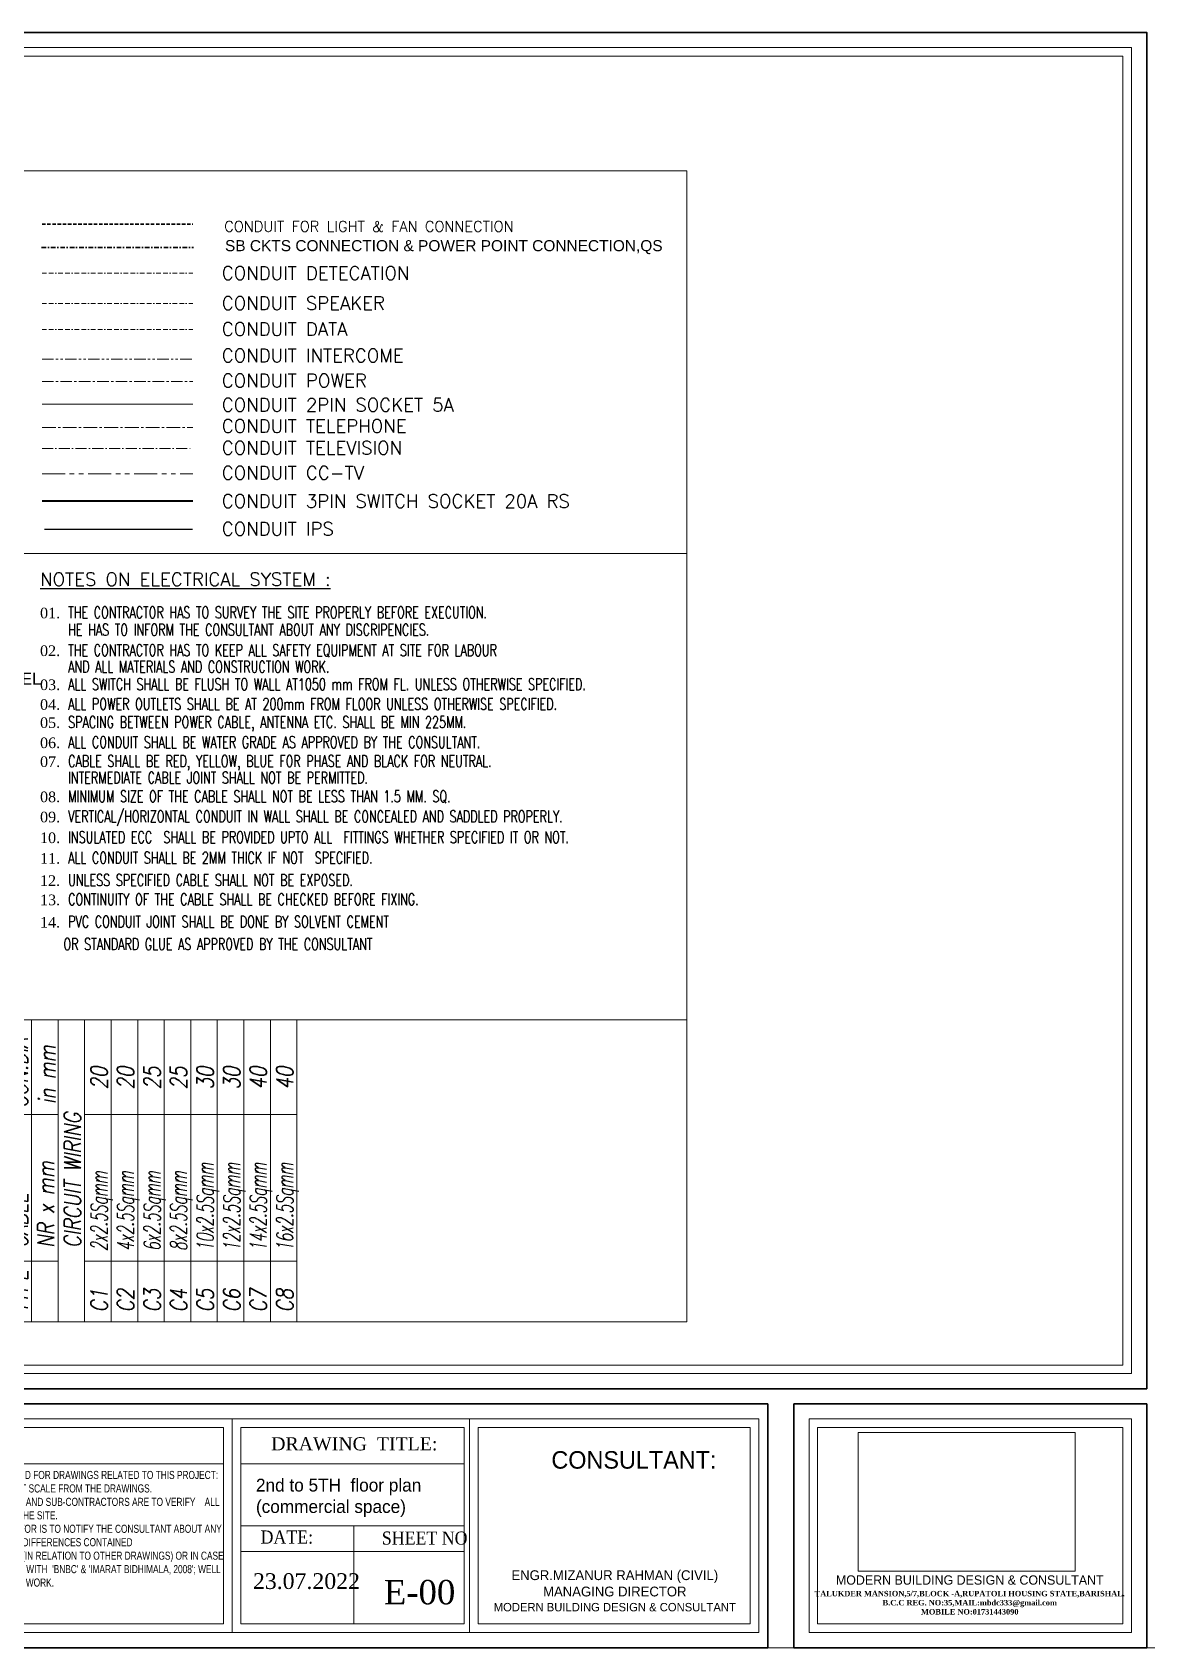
# Model space of a CAD drawing. Header units: inches. Extents: x 109699 to 44449955, y -10987 to 15824140.
# Drawn here: x 189802 to 190407, y -4569 to -3692 of the extents above; entities that cross this region are included whole.
import ezdxf

# ---------------------------------------------------------------- set-up
doc = ezdxf.new("R2010")
doc.units = ezdxf.units.IN
doc.header["$LTSCALE"] = 5
doc.header["$MEASUREMENT"] = 0
for name, pattern in [('ACAD_ISO10W100', [18, 12, -3, 0, -3]), ('BORDER', [1.75, 0.5, -0.25, 0.5, -0.25, 0, -0.25]), ('CENTER', [2, 1.25, -0.25, 0.25, -0.25]), ('CENTER2', [1.125, 0.75, -0.125, 0.125, -0.125]), ('DASHDOT', [1, 0.5, -0.25, 0, -0.25]), ('DASHED2', [0.375, 0.25, -0.125]), ('PHANTOM', [2.5, 1.25, -0.25, 0.25, -0.25, 0.25, -0.25])]:
    doc.linetypes.add(name, pattern=pattern)
doc.layers.get('0').update_dxf_attribs({"color": 123})
doc.layers.get('Defpoints').update_dxf_attribs({"lineweight": 5})
for name, color, linetype, lineweight in [('@NORMAL', 7, 'Continuous', 5), ('E-Cable & Conduit- Chart', 20, 'Continuous', 13), ('E-CB', 3, 'Continuous', 5), ('E-Con-Point', 5, 'DASHED2', 13), ('E-Conduit-CCTV', 41, 'PHANTOM', 13), ('E-Conduit-Data', 210, 'Continuous', 13), ('E-Conduit-Detecation', 173, 'BORDER', 13), ('E-Conduit-Intercome', 60, 'Continuous', 13), ('E-Conduit-Power', 6, 'Continuous', 18), ('E-Conduit-PS', 3, 'Continuous', 13), ('E-Conduit-Rs', 7, 'Continuous', 18), ('E-Conduit-Speaker', 3, 'Continuous', 13), ('E-QS-Socket-15A', 1, 'Continuous', 9), ('E-Telephone-Conduit', 241, 'CENTER2', 15), ('E-Television-Conduit', 114, 'ACAD_ISO10W100', 15), ('ha', 252, 'Continuous', 5), ('IPS LINE', 2, 'Continuous', 13), ('leter', 140, 'Continuous', 13), ('SB', 1, 'DASHDOT', 20), ('Text', 7, 'Continuous', 0), ('WALL-1', 8, 'Continuous', 9)]:
    doc.layers.add(name, color=color, linetype=linetype, lineweight=lineweight)
doc.styles.add('ARIAL', font='arial.ttf', dxfattribs={"width": 0.8, "height": 48})
doc.styles.add('box text', font='arial.ttf')
doc.styles.add('RomanS', font='romans.shx')
doc.styles.get("Standard").update_dxf_attribs({"font": 'times.ttf'})
doc.styles.add('TAVE1', font='ROMANS.shx', dxfattribs={"width": 0.75})
picture_1 = doc.add_image_def('image1.png', size_in_pixel=(745, 477))

# ---------------------------------------------------------------- blocks, each defined once
blk = doc.blocks.new('rtertete')
at = {"layer": 'E-Cable & Conduit- Chart'}
for p, q in [((207184.4, -13294.46), (207184.4, -13328.87)), ((207184.4, -13294.46), (207314.88, -13294.46)), ((207210.52, -13294.46), (207210.52, -13317.4)), ((207273.96, -13294.46), (207273.96, -13317.4)), ((207314.88, -13294.46), (207314.88, -13328.87)), ((207184.4, -13305.93), (207314.88, -13305.93)), ((207184.4, -13317.4), (207314.88, -13317.4)), ((207184.4, -13328.87), (207314.88, -13328.87)), ((207184.4, -13328.87), (207184.4, -13420.63)), ((207184.4, -13328.87), (207314.88, -13328.87)), ((207184.4, -13328.87), (207314.88, -13328.87)), ((207210.52, -13328.87), (207210.52, -13420.63)), ((207273.96, -13328.87), (207273.96, -13420.63)), ((207314.88, -13328.87), (207314.88, -13420.63)), ((207184.4, -13340.34), (207314.88, -13340.34)), ((207184.4, -13351.81), (207314.88, -13351.81)), ((207184.4, -13363.28), (207314.88, -13363.28)), ((207184.4, -13374.75), (207314.88, -13374.75)), ((207184.4, -13386.22), (207314.88, -13386.22)), ((207184.4, -13397.69), (207314.88, -13397.69)), ((207184.4, -13409.16), (207314.88, -13409.16)), ((207184.4, -13420.63), (207314.88, -13420.63))]:
    blk.add_line(p, q, dxfattribs=at)
at = {"layer": 'E-Cable & Conduit- Chart', "style": 'TAVE1', "oblique": 10}
for s, height, width, p in [('TYPE', 7.202, 0.8, (207188.44, -13304.28)), ('CABLE', 7.202, 0.8, (207216.31, -13304.28)), ('CON.DIA', 7.202, 0.8, (207276.77, -13304.28)), ('NR x mm', 7.202, 0.8, (207216.31, -13315.75)), ('in mm ', 7.202, 0.8, (207278.51, -13316.28)), ('CIRCUIT WIRING', 7.2021, 0.8, (207216.31, -13327.22)), ('C1', 7.202, 0.8, (207188.44, -13338.71)), ('2x2.5Sqmm', 7.202, 0.6, (207214.97, -13338.71)), ('20', 7.202, 0.8, (207284.81, -13338.71)), ('C2', 7.202, 0.8, (207188.44, -13350.18)), ('4x2.5Sqmm', 7.202, 0.6, (207214.97, -13350.18)), ('20', 7.202, 0.8, (207284.81, -13350.18)), ('C3', 7.202, 0.8, (207188.44, -13361.65)), ('6x2.5Sqmm', 7.202, 0.6, (207214.97, -13361.65)), ('25', 7.202, 0.8, (207284.81, -13361.65)), ('C4', 7.202, 0.8, (207188.44, -13373.12)), ('8x2.5Sqmm', 7.202, 0.6, (207214.97, -13373.12)), ('25', 7.202, 0.8, (207284.81, -13373.12)), ('C5', 7.202, 0.8, (207188.44, -13384.59)), ('10x2.5Sqmm', 7.202, 0.6, (207214.97, -13384.59)), ('30', 7.202, 0.8, (207284.81, -13384.59)), ('C6', 7.202, 0.8, (207188.44, -13396.06)), ('12x2.5Sqmm', 7.202, 0.6, (207214.97, -13396.06)), ('30', 7.202, 0.8, (207284.81, -13396.06)), ('C7', 7.202, 0.8, (207188.44, -13407.53)), ('14x2.5Sqmm', 7.202, 0.6, (207214.97, -13407.53)), ('40', 7.202, 0.8, (207284.81, -13407.53)), ('C8', 7.202, 0.8, (207188.44, -13419)), ('16x2.5Sqmm', 7.202, 0.6, (207214.97, -13419)), ('40', 7.202, 0.8, (207284.81, -13419))]:
    blk.add_text(s, height=height, dxfattribs=dict(at, width=width)).set_placement(p)
blk = doc.blocks.new('zxczxczxcz')
at = {"layer": '@NORMAL'}
for points in [[(177327.5, -15450.1), (175295.2, -15450.1), (175295.2, -14276.8), (177327.5, -14276.8)], [(177319.9, -15442.5), (175302.8, -15442.5), (175302.8, -14284.5), (177319.9, -14284.5)]]:
    blk.add_lwpolyline(points, close=True, dxfattribs=at)
at = {"layer": 'Text', "lineweight": 30}
for p, q in [((177028.8, -15692.6), (177028.8, -15476.8)), ((177340.9, -15476.8), (177028.8, -15476.8)), ((177340.9, -15476.8), (177340.9, -15692.6)), ((177340.9, -15692.6), (177028.8, -15692.6))]:
    blk.add_line(p, q, dxfattribs=at)
at = {"layer": 'Text'}
for p, q in [((177340.9, -15692.6), (177340.9, -15476.8)), ((177340.9, -15692.6), (177340.9, -15476.8)), ((176531.8, -15490.2), (176531.8, -15679.2)), ((176742, -15490.2), (176997.7, -15490.2)), ((176742, -15679.2), (176742, -15490.2)), ((176997.7, -15490.2), (176997.7, -15679.2)), ((177042.2, -15490.2), (177327.5, -15490.2)), ((177042.2, -15679.2), (177042.2, -15490.2)), ((177327.5, -15490.2), (177327.5, -15679.2)), ((176524.2, -15497.8), (176524.2, -15671.6)), ((176539.5, -15497.8), (176539.5, -15671.6)), ((176749.6, -15497.8), (176990.1, -15497.8)), ((176749.6, -15671.6), (176749.6, -15497.8)), ((176990.1, -15497.8), (176990.1, -15671.6)), ((177049.8, -15497.8), (177319.9, -15497.8)), ((177049.8, -15671.6), (177049.8, -15497.8)), ((177319.9, -15497.8), (177319.9, -15671.6)), ((176277.8, -15529.9), (176524.2, -15529.9)), ((176539.5, -15529.9), (176737.2, -15529.9)), ((176539.5, -15584.7), (176737.2, -15584.7)), ((176639.5, -15584.7), (176639.5, -15671.6)), ((176539.5, -15607.6), (176737.2, -15607.6)), ((176990.1, -15671.6), (176749.6, -15671.6)), ((177319.9, -15671.6), (177049.8, -15671.6)), ((176997.7, -15679.2), (176742, -15679.2)), ((177327.5, -15679.2), (177042.2, -15679.2))]:
    blk.add_line(p, q, dxfattribs=at)
at = {"layer": 'Text', "lineweight": 30}
blk.add_lwpolyline([(177005.9, -15476.8), (175281.8, -15476.8), (175281.8, -15692.6), (177005.9, -15692.6)], close=True, dxfattribs=at)
at = {"layer": 'Text'}
blk.add_lwpolyline([(176997.7, -15490.2), (175295.2, -15490.2), (175295.2, -15679.2), (176997.7, -15679.2)], close=True, dxfattribs=at)
for points in [[(176524.2, -15497.8), (176016.1, -15497.8)], [(176539.5, -15671.6), (176737.2, -15671.6), (176737.2, -15497.8), (176539.5, -15497.8)], [(176016.1, -15671.6), (176524.2, -15671.6)]]:
    blk.add_lwpolyline(points, dxfattribs=at)
at = {"layer": 'WALL-1', "lineweight": 30}
blk.add_line((177340.9, -14263.5), (177340.9, -15463.5), dxfattribs=at)
blk.add_lwpolyline([(177340.9, -15463.5), (175281.8, -15463.5), (175281.8, -14263.5), (177340.9, -14263.5)], close=True, dxfattribs=at)
at = {"layer": 'leter', "insert": (177184.4, -15628.6), "char_height": 3.9766, "width": 400.68, "attachment_point": 2}
blk.add_mtext('{\\fFranklin Gothic Medium|b0|i0|c0|p34;\\H2.066x;\\C5;MODERN BUILDING DESIGN & CONSULTANT\\H1.2x; \\C256; \\P\\fTimes New Roman|b1|i0|c0|p18;\\H0.4899x;\\C7;TALUKDER MANSION,5/7,BLOCK -A,RUPATOLI HOUSING STATE,BARISHAL.\\PB.C.C REG. NO:35,MAIL:mbdc333@gmail.com\\PMOBILE NO:01731443090\\P\\fFranklin Gothic Medium|b0|i0|c0|p34;\\H0.8231x;\\C256;                             }', dxfattribs=at)
at = {"layer": 'Text'}
for s, insert, char_height, width, attachment_point in [('{\\C1;DRAWING  TITLE:}', (176566.4, -15506.4, -14.9), 11.609, 235.441, 1), ('{\\fFranklin Gothic Medium|b0|i0|c0|p34;\\C1;CONSULTANT:}', (176814.3, -15518.7, 279.5), 15.479, 414.227, 1), ('\\pi-34.83833,l34.83833,t34.83833;{\\W0.9;\\C1;DATE:}', (176557, -15588.9, -14.9), 11.609, 235.441, 1), ('\\pi-34.83833,l34.83833,t34.83833;{\\W0.9;\\C1;SHEET NO}', (176664.3, -15589.8, -14.9), 11.609, 235.441, 1), ('\\pi-191.13542,l191.13542,t191.13542;23.07.2022', (176550.3, -15626.7, -14.9), 13.931, 375.033, 1), ('{\\fFranklin Gothic Medium|b0|i0|c0|p34;\\C0;ENGR.MIZANUR RAHMAN (CIVIL)\\PMANAGING DIRECTOR\\P\\H0.8571x;MODERN BUILDING DESIGN & CONSULTANT}', (176870.4, -15624.1, -11.9), 8.668, 331.382, 2)]:
    blk.add_mtext(s, dxfattribs=dict(at, insert=insert, char_height=char_height, width=width, attachment_point=attachment_point))
at = {"layer": 'Text', "insert": (176282.3, -15536.2, -14.9), "char_height": 7.1387, "width": 248.98, "attachment_point": 1, "style": 'box text'}
blk.add_mtext("{\\fArial Narrow|b0|i0|c0|p34;\\W0.9;THIS NOTE IS VALID FOR DRAWINGS RELATED TO THIS PROJECT:\\P1. PLEASE DO NOT SCALE FROM THE DRAWINGS.\\P2. CONTRACTORS AND SUB-CONTRACTORS ARE TO VERIFY    ALL DIMENSIONS AT THE SITE.\\P3. THE CONTRACTOR IS TO NOTIFY THE CONSULTANT ABOUT ANY DISCREPANCIES/ DIFFERENCES CONTAINED\\PIN THE DRAWING (IN RELATION TO OTHER DRAWINGS) OR IN CASE OF CONTRADICTS WITH  'BNBC' & 'IMARAT BIDHIMALA, 2008'; WELL BEFORE IGNITING WORK.}", dxfattribs=at)
at = {"layer": '@NORMAL', "color": 0}
image = blk.add_image(picture_1, insert=(177085.8, -15624.9), size_in_units=(191.9, 122.8), rotation=0, dxfattribs=dict(at, brightness=35, contrast=59))
image.dxf.flags = 7

msp = doc.modelspace()

# ---------------------------------------------------------------- linework, layer by layer
at = {"layer": 'Defpoints', "ltscale": 0.5}
msp.add_ray((184484.87, -4568.82), (1, 0), dxfattribs=at)
at = {"layer": 'E-Con-Point', "lineweight": 30, "ltscale": 1.5}
msp.add_line((189807.45, -3796.18), (189889.27, -3796.18), dxfattribs=at)
at = {"layer": 'E-Conduit-CCTV', "ltscale": 2}
msp.add_line((189807.45, -3931.68), (189889.27, -3931.68), dxfattribs=at)
at = {"layer": 'E-Conduit-Data', "linetype": 'BORDER'}
msp.add_line((189807.45, -3853.44), (189889.27, -3853.44), dxfattribs=at)
at = {"layer": 'E-Conduit-Detecation', "linetype": 'BORDER'}
msp.add_line((189807.45, -3822.86), (189889.27, -3822.86), dxfattribs=at)
at = {"layer": 'E-Conduit-Intercome', "linetype": 'PHANTOM'}
msp.add_line((189807.45, -3869.51), (189889.27, -3869.51), dxfattribs=at)
at = {"layer": 'E-Conduit-Power', "linetype": 'CENTER'}
msp.add_line((189807.45, -3881.68), (189889.27, -3881.68), dxfattribs=at)
at = {"layer": 'E-Conduit-PS'}
msp.add_line((189807.45, -3893.91), (189889.27, -3893.91), dxfattribs=at)
at = {"layer": 'E-Conduit-Rs', "lineweight": 35, "ltscale": 2}
msp.add_line((189807.45, -3946.37), (189889.27, -3946.37), dxfattribs=at)
at = {"layer": 'E-Conduit-Speaker', "linetype": 'BORDER'}
msp.add_line((189807.45, -3839.32), (189889.27, -3839.32), dxfattribs=at)
at = {"layer": 'E-Telephone-Conduit', "ltscale": 2}
msp.add_line((189807.45, -3906.68), (189889.27, -3906.68), dxfattribs=at)
at = {"layer": 'E-Television-Conduit', "ltscale": 0.1}
msp.add_line((189807.45, -3918.01), (189889.27, -3918.01), dxfattribs=at)
at = {"layer": 'ha', "color": 11}
msp.add_line((189370.77, -3975.06), (190157.33, -3975.06), dxfattribs=at)
for points in [[(189370.77, -3767.4), (190157.33, -3767.4), (190157.33, -4228.11), (189370.77, -4228.11)], [(189945.76, -4391.92), (190157.33, -4391.92), (190157.33, -4228.11), (189945.76, -4228.11)]]:
    msp.add_lwpolyline(points, close=True, dxfattribs=at)
at = {"layer": 'IPS LINE', "linetype": 'ByBlock', "lineweight": 25, "ltscale": 0.5}
msp.add_line((189808.85, -3961.71), (189889.03, -3961.71), dxfattribs=at)
at = {"layer": 'IPS LINE', "linetype": 'ByBlock', "lineweight": 40, "ltscale": 0.5}
msp.add_line((189889.03, -3961.71), (189889.03, -3961.71), dxfattribs=at)
at = {"layer": 'SB', "color": 1, "linetype": 'DASHDOT', "lineweight": 30}
msp.add_line((189807.19, -3808.95), (189889.63, -3808.95), dxfattribs=at)

# ---------------------------------------------------------------- block references
at = {"layer": 'ha', "linetype": 'ByBlock', "xscale": 1.255425075143359, "yscale": 1.255425075143359, "zscale": 1.255425075143359, "rotation": 90}
msp.add_blockref('rtertete', (173097.16, -264496.4), dxfattribs=at)
at = {"layer": 'WALL-1', "linetype": 'Continuous', "xscale": 0.6134401050624002, "yscale": 0.6134401050624002, "zscale": 0.6134401050624002}
msp.add_blockref('zxczxczxcz', (81618.88, 5057.64), dxfattribs=at)

# ---------------------------------------------------------------- texts
at = {"style": 'RomanS'}
msp.add_text('%%uNOTES ON ELECTRICAL SYSTEM :', height=7.2, dxfattribs=at).set_placement((189806.39, -3992.61))
for s, p in [('01.', (189806.39, -4010.16)), ('02.', (189806.39, -4030.64)), ('03.', (189806.39, -4049.11)), ('04.', (189806.39, -4059.83)), ('05.', (189806.39, -4069.68)), ('06.', (189806.39, -4080.61)), ('07.', (189806.39, -4090.85)), ('08.', (189806.39, -4109.95)), ('09.', (189806.39, -4120.89)), ('10.', (189806.39, -4132.15)), ('11.', (189806.39, -4143.32)), ('12.', (189806.39, -4155.39)), ('13.', (189806.39, -4165.86)), ('14.', (189806.39, -4177.99))]:
    msp.add_text(s, height=5.76).set_placement(p)
at = {"style": 'RomanS', "width": 0.7}
for s, p in [('THE CONTRACTOR HAS TO SURVEY THE SITE PROPERLY BEFORE EXECUTION.', (189821.61, -4010.16)), ('HE HAS TO INFORM THE CONSULTANT ABOUT ANY DISCRIPENCIES.', (189821.61, -4019.56)), ('THE CONTRACTOR HAS TO KEEP ALL SAFETY EQUIPMENT AT SITE FOR LABOUR ', (189821.61, -4030.64)), ('AND ALL MATERIALS AND CONSTRUCTION WORK.', (189821.61, -4039.62)), ('ALL SWITCH SHALL BE FLUSH TO WALL AT1050 mm FROM FL. UNLESS OTHERWISE SPECIFIED.', (189821.61, -4049.11)), ('ALL POWER OUTLETS SHALL BE AT 200mm FROM FLOOR UNLESS OTHERWISE SPECIFIED.', (189821.61, -4059.83)), ('SPACING BETWEEN POWER CABLE, ANTENNA ETC. SHALL BE MIN 225MM.', (189821.61, -4069.68)), ('ALL CONDUIT SHALL BE WATER GRADE AS APPROVED BY THE CONSULTANT.', (189821.61, -4080.61)), ('CABLE SHALL BE RED, YELLOW, BLUE FOR PHASE AND BLACK FOR NEUTRAL.', (189821.61, -4090.85)), ('INTERMEDIATE CABLE JOINT SHALL NOT BE PERMITTED.', (189821.61, -4099.82)), ('MINIMUM SIZE OF THE CABLE SHALL NOT BE LESS THAN 1.5 MM. SQ.', (189821.61, -4109.95)), ('VERTICAL/HORIZONTAL CONDUIT IN WALL SHALL BE CONCEALED AND SADDLED PROPERLY.', (189821.61, -4120.89)), ('INSULATED ECC  SHALL BE PROVIDED UPTO ALL  FITTINGS WHETHER SPECIFIED IT OR NOT.', (189821.61, -4132.15)), ('ALL CONDUIT SHALL BE 2MM THICK IF NOT  SPECIFIED.', (189821.61, -4143.32)), ('UNLESS SPECIFIED CABLE SHALL NOT BE EXPOSED.', (189821.61, -4155.39)), ('CONTINUITY OF THE CABLE SHALL BE CHECKED BEFORE FIXING.', (189821.61, -4165.86)), ('PVC CONDUIT JOINT SHALL BE DONE BY SOLVENT CEMENT ', (189821.61, -4177.99)), (' OR STANDARD GLUE AS APPROVED BY THE CONSULTANT', (189816.06, -4190.17))]:
    msp.add_text(s, height=6.336, dxfattribs=at).set_placement(p)
at = {"layer": 'E-CB', "color": 1, "style": 'ARIAL'}
msp.add_text('SB CKTS CONNECTION & POWER POINT CONNECTION,QS', height=6, dxfattribs=at).set_placement((189906.74, -3810.93))
at = {"layer": 'E-Con-Point', "style": 'RomanS'}
msp.add_text('CONDUIT FOR LIGHT & FAN CONNECTION', height=5.76, dxfattribs=at).set_placement((189906.34, -3800.36))
at = {"layer": 'E-Conduit-CCTV', "ltscale": 2, "style": 'RomanS'}
msp.add_text('CONDUIT CC-TV', height=7.2, dxfattribs=at).set_placement((189905, -3934.85))
at = {"layer": 'E-Conduit-Data', "linetype": 'BORDER', "style": 'RomanS'}
msp.add_text('CONDUIT DATA', height=7.2, dxfattribs=at).set_placement((189905, -3856.77))
at = {"layer": 'E-Conduit-Detecation', "linetype": 'BORDER', "style": 'RomanS'}
msp.add_text('CONDUIT DETECATION', height=7.2, dxfattribs=at).set_placement((189905, -3826.39))
at = {"layer": 'E-Conduit-Intercome', "linetype": 'PHANTOM', "style": 'RomanS'}
msp.add_text('CONDUIT INTERCOME', height=7.2, dxfattribs=at).set_placement((189905, -3871.1))
at = {"layer": 'E-Conduit-Power', "linetype": 'CENTER', "style": 'RomanS'}
msp.add_text('CONDUIT POWER', height=7.2, dxfattribs=at).set_placement((189905, -3884.78))
at = {"layer": 'E-Conduit-PS', "style": 'RomanS'}
msp.add_text('CONDUIT 2PIN SOCKET 5A', height=7.2, dxfattribs=at).set_placement((189905, -3897.92))
at = {"layer": 'E-Conduit-Rs', "lineweight": 18, "ltscale": 2, "style": 'RomanS'}
msp.add_text('CONDUIT 3PIN SWITCH SOCKET 20A RS', height=7.2, dxfattribs=at).set_placement((189905, -3950.13))
at = {"layer": 'E-Conduit-Speaker', "linetype": 'BORDER', "style": 'RomanS'}
msp.add_text('CONDUIT SPEAKER', height=7.2, dxfattribs=at).set_placement((189905, -3842.75))
at = {"layer": 'E-QS-Socket-15A', "insert": (189481.14, -4039.71), "char_height": 6.5, "width": 314.7159, "attachment_point": 1}
msp.add_mtext('{\\fCentury Gothic|b0|i0|c0|p34;CEILINQS=1NOS 15A SWITCH SOCKET SWITCH SOCKET AT SKIRTING  LEVEL}', dxfattribs=at)
at = {"layer": 'E-Telephone-Conduit', "ltscale": 2, "style": 'RomanS'}
msp.add_text('CONDUIT TELEPHONE', height=7.2, dxfattribs=at).set_placement((189905, -3909.41))
at = {"layer": 'E-Television-Conduit', "ltscale": 0.1, "style": 'RomanS'}
msp.add_text('CONDUIT TELEVISION', height=7.2, dxfattribs=at).set_placement((189905, -3921.21))
at = {"layer": 'IPS LINE', "linetype": 'ByBlock', "lineweight": 25, "ltscale": 0.5, "style": 'RomanS'}
msp.add_text('CONDUIT IPS', height=7.2, dxfattribs=at).set_placement((189905, -3965.17))
at = {"layer": 'Text', "attachment_point": 1}
for s, insert, char_height, width in [('{\\fCentury Gothic|b0|i0|c0|p34;2nd to 5TH  floor plan \\P(\\C0;commercial space\\C256;)}', (189923.55, -4477.1, -9.31), 6.9763, 187.8043), ('\\pi-126.97302,l126.97302,t126.97302;E-00', (189992.92, -4532.06, -7.06), 13.22, 39.6187)]:
    msp.add_mtext(s, dxfattribs=dict(at, insert=insert, char_height=char_height, width=width))

doc.saveas('drawing.dxf')
